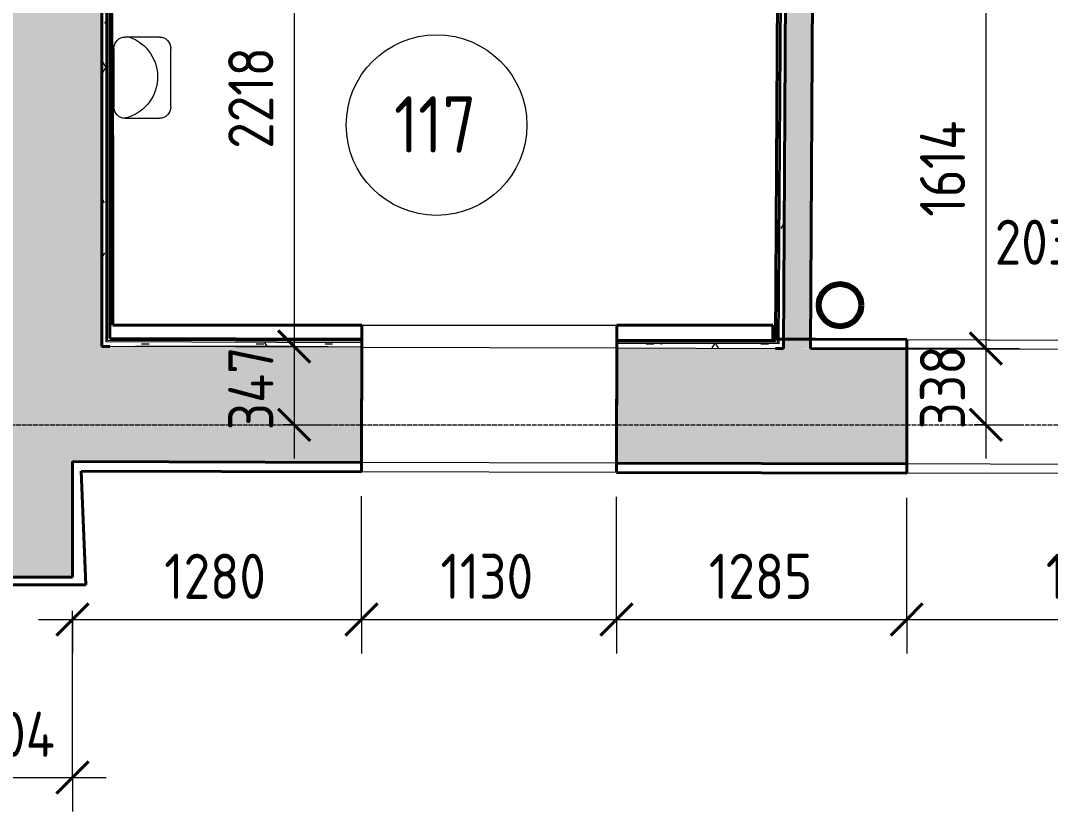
# Model space of a CAD drawing. Header units: millimetres. Extents: x -11886 to 68941, y -8130 to 45506.
# Drawn here: x 10946 to 15507, y 11544 to 15047 of the extents above; entities that cross this region are included whole.
import ezdxf

# ---------------------------------------------------------------- set-up
doc = ezdxf.new("R2010")
doc.units = ezdxf.units.MM
doc.linetypes.add('ADSK_Линия сетки', pattern=[25, 20, -2.5, 0, -2.5])
for name, color, linetype, lineweight in [('Аннотация', 7, 'Continuous', 9), ('Марки помещений', 7, 'Continuous', 20), ('Оси', 7, 'Continuous', 9), ('Размеры', 7, 'Continuous', 9), ('Размеры-100', 7, 'Continuous', 9), ('Стены', 7, 'Continuous', 18), ('Стены внутренние', 7, 'Continuous', 18), ('Стены штриховка', 7, 'Continuous', 18), ('стояки', 7, 'Continuous', 9)]:
    doc.layers.add(name, color=color, linetype=linetype, lineweight=lineweight)
for name, color, linetype, lineweight, true_color in [('планы со стояками отопление_dwg', 7, 'Continuous', 9, 0x767676), ('Стены разрез', 7, 'Continuous', 40, 0xbb5389), ('ТХ', 5, 'Continuous', 9, 0x0000ff), ('ТХ 1 этаж_dwg', 7, 'Continuous', 9, 0x767676)]:
    doc.layers.add(name, color=color, linetype=linetype, lineweight=lineweight, true_color=true_color)
doc.styles.add('GOST Common_1', font='GOST_Common.ttf', dxfattribs={"width": 0.9, "height": 200})
doc.styles.add('GOST Common_2', font='GOST_Common.ttf', dxfattribs={"width": 0.9, "height": 250})
doc.dimstyles.new('ADSK_Основной_2_мм_Округление_до_1_мм', dxfattribs={"dimscale": 304.8, "dimtxt": 201.142999, "dimasz": 0.463911, "dimexe": 0.492126, "dimexo": 0.492126, "dimgap": 0.098425, "dimtad": 1, "dimdec": 0, "dimdsep": 46, "dimtxsty": 'GOST Common_1', "dimblk1": 'OBLIQUE', "dimblk2": 'OBLIQUE', "dimsah": 1, "dimcen": 0.09, "dimdle": 0.492126, "dimazin": 2, "dimtfac": 1, "dimtdec": 4, "dimtix": 1, "dimtmove": 0, "dimatfit": 3, "dimfxl": 1, "dimtvp": 1, "dimtolj": 1, "dimtzin": 0, "dimlwd": 20, "dimlwe": 20, "dimarcsym": 2})
pattern_1 = [(0, (0, 0), (406.4, 101.6), [33.528, -271.272, 33.528, -271.272, -1625.6]), (0, (0, 0), (406.4, 101.6), [-609.6, 33.528, -576.072, 33.528, -271.272, -711.2]), (0, (0, 0), (406.4, 101.6), [-1524, 33.528, -169.672, 33.528, -474.472]), (120, (152.4, 50.8), (-291.1882, 301.1527), [33.528, -271.272, 33.528, -271.272, -1625.6]), (120, (152.4, 50.8), (-291.1882, 301.1527), [-609.6, 33.528, -576.072, 33.528, -271.272, -711.2]), (120, (152.4, 50.8), (-291.1882, 301.1527), [-1524, 33.528, -169.672, 33.528, -474.472]), (240, (203.2, 254), (-115.2118, -402.7527), [33.528, -271.272, 33.528, -271.272, -1625.6]), (240, (203.2, 254), (-115.2118, -402.7527), [-609.6, 33.528, -576.072, 33.528, -271.272, -711.2]), (240, (203.2, 254), (-115.2118, -402.7527), [-1524, 33.528, -169.672, 33.528, -474.472])]

# ---------------------------------------------------------------- blocks, each defined once
blk = doc.blocks.new('Существующие стены 1 эт - Существующие стены 1 эт-653793-01 План 1-го этажа кладочный')
at = {"layer": 'Стены', "color": 243, "true_color": 0xbb5389}
for p, q in [((11346.8, 15794), (11351.5, 14711.2)), ((11351.5, 14711.2), (11354.7, 14482.4)), ((11354.7, 14482.4), (11354.7, 13698.2)), ((11354.7, 13698.2), (14277.5, 13698.2)), ((12456.9, 13698.2), (12456.7, 13635.3)), ((12456.9, 13698.2), (13586.9, 13698.2)), ((13586.7, 13632), (13586.9, 13698.2)), ((14277.5, 13698.2), (14277.5, 13636.3)), ((14277.5, 13636.3), (14289.3, 13636.3)), ((14444.3, 13636.3), (14466.3, 13636.3)), ((14466.3, 13636.3), (16751, 13625.9)), ((14870.1, 13634.5), (16570.1, 13626.7)), ((14870.1, 13634.5), (14870.1, 13593.4)), ((12455.2, 13090.3), (12455, 13047.8)), ((13585, 13045.3), (12455, 13047.8)), ((13585, 13045.3), (13585.2, 13087.1)), ((14870.1, 13083.4), (14870.1, 13042.4)), ((16570.1, 13038.7), (14870.1, 13042.4))]:
    blk.add_line(p, q, dxfattribs=at)
at = {"layer": 'Стены разрез'}
for p, q in [((11351.5, 14711.2), (11338.9, 17656.9)), ((11354.7, 14482.4), (11351.5, 14711.2)), ((11354.7, 13698.2), (11354.7, 14482.4)), ((12456.9, 13698.2), (11354.7, 13698.2)), ((12455, 13047.8), (12456.9, 13698.2)), ((13585, 13045.3), (13586.9, 13698.2)), ((14277.5, 13698.2), (13586.9, 13698.2)), ((14277.5, 13636.3), (14277.5, 13698.2)), ((14466.3, 13636.3), (14277.5, 13636.3)), ((14870.1, 13634.5), (14466.3, 13636.3)), ((14870.1, 13042.4), (14870.1, 13634.5)), ((11234.1, 12547.3), (11213.5, 13050.6)), ((11213.5, 13050.6), (12455, 13047.8)), ((14870.1, 13042.4), (13585, 13045.3)), ((10671.8, 12548), (11234.1, 12547.3))]:
    blk.add_line(p, q, dxfattribs=at)
blk = doc.blocks.new('планы со стояками отопление_dwg-1484427-01 План 1-го этажа кладочный')
at = {"layer": 'стояки', "color": 40, "lineweight": 80, "true_color": 0xffbf00}
blk.add_circle((186970.3, 169863.6), 93.9, dxfattribs=at)
blk = doc.blocks.new('ТХ 1 этаж_dwg_Электросушитель-2118427-01 План 1-го этажа кладочный')
at = {"layer": 'ТХ', "color": 253, "true_color": 0xa0a0a0}
for p, q in [((14845.2, 10699.4), (15105, 10699.4)), ((14795.2, 10496.6), (14795.2, 10649.4)), ((15155, 10649.4), (15155, 10496.6)), ((15105, 10446.6), (14845.2, 10446.6))]:
    blk.add_line(p, q, dxfattribs=at)
for centre, radius, start, end in [((14845.2, 10649.4), 50, 90, 180), ((15105, 10649.4), 50, 0, 90), ((14978.3, 10452.8), 187.6, 19.6167, 167.3478), ((14845.2, 10496.6), 50, 180, 270), ((15105, 10496.6), 50, 270, 360)]:
    blk.add_arc(centre, radius, start, end, dxfattribs=at)
blk = doc.blocks.new('ТХ 1 этаж_dwg-2084881-01 План 1-го этажа кладочный')
at = {"extrusion": (0, 0, -1), "zscale": -1, "rotation": 90.00000000000001}
blk.add_blockref('ТХ 1 этаж_dwg_Электросушитель-2118427-01 План 1-го этажа кладочный', (-118913, -71053.8), dxfattribs=at)
blk = doc.blocks.new('ADSK_Марка_Помещение_ОдноЗначение - Номер-247393-01 План 1-го этажа кладочный')
at = {"layer": 'Марки помещений'}
blk.add_circle((0, 0), 4, dxfattribs=at)
blk = doc.blocks.new('DIMBLOCK207-01 План 1-го этажа кладочный')
at = {"layer": 'Размеры-100', "lineweight": 20, "transparency": 16777216}
for p, q in [((10671.7, 11694.1), (10671.7, 12430.5)), ((11175.2, 11694.1), (11175.2, 12432)), ((10671.7, 11694.1), (11325.2, 11694.1)), ((10671.7, 11694.1), (10671.7, 11544.1)), ((11175.2, 11694.1), (11175.2, 11544.1))]:
    blk.add_line(p, q, dxfattribs=at)
at = {"layer": 'Размеры-100', "lineweight": 40, "transparency": 16777216}
for p, q in [((10671.7, 11694.1), (10742.4, 11764.8)), ((11175.2, 11694.1), (11245.9, 11764.8)), ((10671.7, 11694.1), (10601, 11623.4)), ((11175.2, 11694.1), (11104.5, 11623.4))]:
    blk.add_line(p, q, dxfattribs=at)
at = {"layer": 'Размеры-100', "color": 0, "lineweight": 20, "transparency": 16777216, "insert": (10725.7, 11985.5), "char_height": 200, "width": 474.561, "attachment_point": 1, "line_spacing_factor": 1.022761, "style": 'GOST Common_1'}
blk.add_mtext('504', dxfattribs=at)
blk = doc.blocks.new('_Oblique')
at = {"color": 0, "linetype": 'ByBlock', "lineweight": -2}
blk.add_line((-0.5, -0.5), (0.5, 0.5), dxfattribs=at)
blk = doc.blocks.new('DIMBLOCK237-01 План 1-го этажа кладочный')
at = {"layer": 'Размеры-100', "lineweight": 20, "transparency": 16777216}
for p, q in [((12455.2, 12394.1), (12455.2, 12940.3)), ((11175.2, 12394.1), (11175.2, 12432)), ((11025.2, 12394.1), (12455.2, 12394.1)), ((11175.2, 12394.1), (11175.2, 12244.1)), ((12455.2, 12394.1), (12455.2, 12244.1))]:
    blk.add_line(p, q, dxfattribs=at)
at = {"layer": 'Размеры-100', "lineweight": 40, "transparency": 16777216}
for p, q in [((11175.2, 12394.1), (11245.9, 12464.8)), ((12455.2, 12394.1), (12525.9, 12464.8)), ((11175.2, 12394.1), (11104.5, 12323.4)), ((12455.2, 12394.1), (12384.5, 12323.4))]:
    blk.add_line(p, q, dxfattribs=at)
at = {"layer": 'Размеры-100', "color": 0, "lineweight": 20, "transparency": 16777216, "insert": (11581.7, 12685.5), "char_height": 200, "width": 560.473, "attachment_point": 1, "line_spacing_factor": 1.022761, "style": 'GOST Common_1'}
blk.add_mtext('1280', dxfattribs=at)
blk = doc.blocks.new('DIMBLOCK238-01 План 1-го этажа кладочный')
at = {"layer": 'Размеры-100', "lineweight": 20, "transparency": 16777216}
for p, q in [((12455.2, 12394.1), (12455.2, 12940.3)), ((13585.2, 12394.1), (13585.2, 12937.1)), ((12455.2, 12394.1), (13585.2, 12394.1)), ((12455.2, 12394.1), (12455.2, 12244.1)), ((13585.2, 12394.1), (13585.2, 12244.1))]:
    blk.add_line(p, q, dxfattribs=at)
at = {"layer": 'Размеры-100', "lineweight": 40, "transparency": 16777216}
for p, q in [((12455.2, 12394.1), (12525.9, 12464.8)), ((13585.2, 12394.1), (13655.9, 12464.8)), ((12455.2, 12394.1), (12384.5, 12323.4)), ((13585.2, 12394.1), (13514.5, 12323.4))]:
    blk.add_line(p, q, dxfattribs=at)
at = {"layer": 'Размеры-100', "color": 0, "lineweight": 20, "transparency": 16777216, "insert": (12805.4, 12685.5), "char_height": 200, "width": 515.472, "attachment_point": 1, "line_spacing_factor": 1.022761, "style": 'GOST Common_1'}
blk.add_mtext('1130', dxfattribs=at)
blk = doc.blocks.new('DIMBLOCK239-01 План 1-го этажа кладочный')
at = {"layer": 'Размеры-100', "lineweight": 20, "transparency": 16777216}
for p, q in [((13585.2, 12394.1), (13585.2, 12937.1)), ((14870.1, 12394.1), (14870.1, 12933.4)), ((13585.2, 12394.1), (14870.1, 12394.1)), ((13585.2, 12394.1), (13585.2, 12244.1)), ((14870.1, 12394.1), (14870.1, 12244.1))]:
    blk.add_line(p, q, dxfattribs=at)
at = {"layer": 'Размеры-100', "lineweight": 40, "transparency": 16777216}
for p, q in [((13585.2, 12394.1), (13655.9, 12464.8)), ((14870.1, 12394.1), (14940.8, 12464.8)), ((13585.2, 12394.1), (13514.5, 12323.4)), ((14870.1, 12394.1), (14799.4, 12323.4))]:
    blk.add_line(p, q, dxfattribs=at)
at = {"layer": 'Размеры-100', "color": 0, "lineweight": 20, "transparency": 16777216, "insert": (13994.1, 12685.5), "char_height": 200, "width": 560.473, "attachment_point": 1, "line_spacing_factor": 1.022761, "style": 'GOST Common_1'}
blk.add_mtext('1285', dxfattribs=at)
blk = doc.blocks.new('DIMBLOCK240-01 План 1-го этажа кладочный')
at = {"layer": 'Размеры-100', "lineweight": 20, "transparency": 16777216}
for p, q in [((14870.1, 12394.1), (14870.1, 12933.4)), ((16570.1, 12394.1), (16570.1, 12928.5)), ((14870.1, 12394.1), (16570.1, 12394.1)), ((14870.1, 12394.1), (14870.1, 12244.1)), ((16570.1, 12394.1), (16570.1, 12244.1))]:
    blk.add_line(p, q, dxfattribs=at)
at = {"layer": 'Размеры-100', "lineweight": 40, "transparency": 16777216}
for p, q in [((14870.1, 12394.1), (14940.8, 12464.8)), ((16570.1, 12394.1), (16640.8, 12464.8)), ((14870.1, 12394.1), (14799.4, 12323.4)), ((16570.1, 12394.1), (16499.4, 12323.4))]:
    blk.add_line(p, q, dxfattribs=at)
at = {"layer": 'Размеры-100', "color": 0, "lineweight": 20, "transparency": 16777216, "insert": (15486.5, 12685.5), "char_height": 200, "width": 560.473, "attachment_point": 1, "line_spacing_factor": 1.022761, "style": 'GOST Common_1'}
blk.add_mtext('1700', dxfattribs=at)
blk = doc.blocks.new('DIMBLOCK245-01 План 1-го этажа кладочный')
at = {"layer": 'Размеры-100', "lineweight": 40, "transparency": 16777216}
for p, q in [((12156.7, 15822), (12086, 15892.7)), ((12156.7, 15822), (12227.4, 15751.3)), ((12156.7, 13603.6), (12086, 13674.3)), ((12156.7, 13603.6), (12227.4, 13532.9))]:
    blk.add_line(p, q, dxfattribs=at)
at = {"layer": 'Размеры-100', "lineweight": 20, "transparency": 16777216}
for p, q in [((12156.7, 15822), (11801.8, 15822)), ((12156.7, 15822), (12156.7, 13603.6)), ((12156.7, 15822), (12306.7, 15822)), ((12156.7, 13603.6), (11455.2, 13603.6)), ((12156.7, 13603.6), (12306.7, 13603.6))]:
    blk.add_line(p, q, dxfattribs=at)
at = {"layer": 'Размеры-100', "color": 0, "lineweight": 20, "transparency": 16777216, "insert": (11865.3, 14479.3), "char_height": 200, "width": 560.473, "attachment_point": 1, "rotation": 90, "line_spacing_factor": 1.022761, "style": 'GOST Common_1'}
blk.add_mtext('2218', dxfattribs=at)
blk = doc.blocks.new('DIMBLOCK246-01 План 1-го этажа кладочный')
at = {"layer": 'Размеры-100', "lineweight": 40, "transparency": 16777216}
for p, q in [((12156.7, 13603.6), (12086, 13674.3)), ((12156.7, 13603.6), (12227.4, 13532.9)), ((12156.7, 13256.8), (12086, 13327.5)), ((12156.7, 13256.8), (12227.4, 13186.1))]:
    blk.add_line(p, q, dxfattribs=at)
at = {"layer": 'Размеры-100', "lineweight": 20, "transparency": 16777216}
for p, q in [((12156.7, 13603.6), (11455.2, 13603.6)), ((12156.7, 13603.6), (12156.7, 13106.8)), ((12156.7, 13603.6), (12306.7, 13603.6)), ((12156.7, 13256.8), (12106.6, 13256.8)), ((12156.7, 13256.8), (12306.7, 13256.8))]:
    blk.add_line(p, q, dxfattribs=at)
at = {"layer": 'Размеры-100', "color": 0, "lineweight": 20, "transparency": 16777216, "insert": (11865.3, 13232.5), "char_height": 200, "width": 474.561, "attachment_point": 1, "rotation": 90, "line_spacing_factor": 1.022761, "style": 'GOST Common_1'}
blk.add_mtext('347', dxfattribs=at)
blk = doc.blocks.new('DIMBLOCK256-01 План 1-го этажа кладочный')
at = {"layer": 'Размеры-100', "lineweight": 40, "transparency": 16777216}
for p, q in [((15220.3, 15208.5), (15149.6, 15279.2)), ((15220.3, 15208.5), (15291, 15137.8)), ((15220.3, 13594.6), (15149.6, 13665.3)), ((15220.3, 13594.6), (15291, 13523.9))]:
    blk.add_line(p, q, dxfattribs=at)
at = {"layer": 'Размеры-100', "lineweight": 20, "transparency": 16777216}
for p, q in [((15220.3, 15208.5), (14603.9, 15208.5)), ((15220.3, 15208.5), (15220.3, 13594.6)), ((15220.3, 15208.5), (15370.3, 15208.5)), ((15220.3, 13594.6), (14594, 13594.6)), ((15220.3, 13594.6), (15370.3, 13594.6))]:
    blk.add_line(p, q, dxfattribs=at)
at = {"layer": 'Размеры-100', "color": 0, "lineweight": 20, "transparency": 16777216, "insert": (14928.9, 14178.2), "char_height": 200, "width": 535.927, "attachment_point": 1, "rotation": 90, "line_spacing_factor": 1.022761, "style": 'GOST Common_1'}
blk.add_mtext('1614', dxfattribs=at)
blk = doc.blocks.new('DIMBLOCK257-01 План 1-го этажа кладочный')
at = {"layer": 'Размеры-100', "lineweight": 40, "transparency": 16777216}
for p, q in [((15220.3, 13594.6), (15149.6, 13665.3)), ((15220.3, 13594.6), (15291, 13523.9)), ((15220.3, 13256.8), (15149.6, 13327.5)), ((15220.3, 13256.8), (15291, 13186.1))]:
    blk.add_line(p, q, dxfattribs=at)
at = {"layer": 'Размеры-100', "lineweight": 20, "transparency": 16777216}
for p, q in [((15220.3, 13594.6), (14594, 13594.6)), ((15220.3, 13594.6), (15220.3, 13106.8)), ((15220.3, 13594.6), (15370.3, 13594.6)), ((15220.3, 13256.8), (15170.3, 13256.8)), ((15220.3, 13256.8), (15370.3, 13256.8))]:
    blk.add_line(p, q, dxfattribs=at)
at = {"layer": 'Размеры-100', "color": 0, "lineweight": 20, "transparency": 16777216, "insert": (14928.9, 13236.5), "char_height": 200, "width": 454.106, "attachment_point": 1, "rotation": 90, "line_spacing_factor": 1.022761, "style": 'GOST Common_1'}
blk.add_mtext('338', dxfattribs=at)

msp = doc.modelspace()

# ---------------------------------------------------------------- hatches: boundary and pattern name
at = {"layer": 'Стены внутренние', "true_color": 0xc0c0c0}
for points in [[(10852.5, 13095.1), (11305.2, 13095.1), (11305.2, 20408.6), (10795.2, 20408.6), (10795.2, 13095.1), (10807.3, 13095.1)], [(10795.2, 12580.9), (11175.2, 12582), (11175.2, 13095.1), (10795.2, 13094), (10795.2, 12582)]]:
    msp.add_hatch(color=9, dxfattribs=at).paths.add_polyline_path(points)
h = msp.add_hatch(color=9, dxfattribs=at)
h.paths.add_polyline_path([(14444, 13594.6), (14453.9, 15208.5), (14333.9, 15208.5), (14324, 13594.9), (14423.8, 13594.6)])
h.paths.add_polyline_path([(14458.9, 16023.5), (14462.1, 16554.2), (14342.1, 16554.2), (14338.9, 16024.3), (14423.8, 16023.7)])
h.paths.add_polyline_path([(14467.8, 17487.2), (14469.1, 17688.9), (14349.1, 17690.1), (14347.8, 17487.9), (14458.9, 17487.3)])
at = {"layer": 'Стены внутренние', "lineweight": 9}
h = msp.add_hatch(dxfattribs=at)
h.set_pattern_fill('FP_2', color=256, style=0, pattern_type=2)
h.set_pattern_definition(pattern_1)
h.paths.add_polyline_path([(11325.2, 13603.6), (11325.2, 15822), (11305.2, 15822), (11305.2, 13603.6)])
h = msp.add_hatch(dxfattribs=at)
h.set_pattern_fill('FP_2', color=256, style=0, pattern_type=2)
h.set_pattern_definition(pattern_1)
h.paths.add_polyline_path([(14324, 13594.9), (14324.3, 13636.3), (14337.5, 15822), (14317.6, 15822), (14304.1, 13595), (14318.7, 13594.9)])
at = {"layer": 'Стены внутренние', "true_color": 0xc0c0c0}
h = msp.add_hatch(color=9, dxfattribs=at)
h.paths.add_polyline_path([(14383.8, 13084.8), (14385.2, 13594.8), (13586.6, 13597), (13585.2, 13087.1), (14303.4, 13085)])
h.paths.add_polyline_path([(12455.2, 13090.3), (12456.6, 13600.3), (11305.2, 13603.5), (11305.2, 13095.1), (11175.2, 13094), (12455, 13090.3)])
at = {"layer": 'Стены внутренние', "lineweight": 9}
h = msp.add_hatch(dxfattribs=at)
h.set_pattern_fill('FP_2', color=256, style=0, pattern_type=2)
h.set_pattern_definition(pattern_1)
h.paths.add_polyline_path([(14289.1, 13615), (13586.7, 13617), (13586.9, 13597), (14289, 13595)])
h.paths.add_polyline_path([(14304, 13595), (14303.4, 13615), (14289.1, 13615), (14289.1, 13595), (14303.4, 13595)])
h.paths.add_polyline_path([(12456.6, 13600.3), (12456.6, 13620.3), (11325.2, 13623.5), (11325.2, 13603.6), (12455.2, 13600.3)])
at = {"layer": 'Стены внутренние', "true_color": 0xc0c0c0}
h = msp.add_hatch(color=9, dxfattribs=at)
h.paths.add_polyline_path([(16803.7, 13077.8), (16805.2, 13587.8), (16570.1, 13587.9), (16570.1, 13078.5), (16720.3, 13078)])
h.paths.add_polyline_path([(14870.1, 13083.4), (14870.1, 13593.4), (14385.2, 13594.6), (14383.8, 13084.8), (14842.2, 13083.4)])

# ---------------------------------------------------------------- linework, layer by layer
at = {"layer": 'Оси', "linetype": 'ADSK_Линия сетки'}
msp.add_line((-11086.2, 13256.8), (57141.7, 13256.8), dxfattribs=at)
at = {"layer": 'Стены внутренние', "lineweight": 40}
for p, q in [((14444, 13594.6), (14462.1, 16554.2)), ((14324, 13594.9), (14340.1, 16232)), ((11305.2, 15794), (11305.2, 13603.6)), ((11340.2, 13638.5), (11340.2, 15794)), ((14302.5, 15794), (14289.2, 13630)), ((12456.7, 13635.3), (11340.2, 13638.5)), ((11305.2, 13603.6), (11340.2, 13603.5)), ((12455.2, 13090.3), (12456.7, 13635.3)), ((13586.6, 13597), (13585.2, 13087.1)), ((13586.7, 13632), (13586.6, 13597)), ((14289.2, 13630), (13586.7, 13632)), ((14324, 13594.9), (14289, 13595)), ((14870.1, 13593.4), (14444, 13594.6)), ((14870.1, 13083.4), (14870.1, 13593.4)), ((11175.2, 12582), (11175.2, 13094)), ((11175.2, 13094), (12455.2, 13090.3)), ((13585.2, 13087.1), (14870.1, 13083.4)), ((10671.7, 12580.5), (11175.2, 12582))]:
    msp.add_line(p, q, dxfattribs=at)
at = {"layer": 'Стены внутренние'}
for p, q in [((12456.6, 13600.3), (11340.2, 13603.5)), ((12456.6, 13600.3), (13586.6, 13597)), ((14870.1, 13593.4), (16570.1, 13588.5)), ((13585.2, 13087.1), (12455.2, 13090.3)), ((16570.1, 13078.5), (14870.1, 13083.4))]:
    msp.add_line(p, q, dxfattribs=at)
at = {"layer": 'Стены штриховка'}
for p, q in [((11325.2, 13623.6), (11325.2, 15822)), ((11331.2, 13629.5), (11331.2, 15803)), ((14311.5, 15803), (14298.2, 13621)), ((14317.6, 15822), (14304.1, 13615)), ((12456.7, 13620.3), (11325.2, 13623.6)), ((12456.7, 13626.3), (11331.2, 13629.5)), ((13586.6, 13597), (14289, 13595)), ((14298.2, 13621), (13586.7, 13623)), ((14304.1, 13615), (13586.7, 13617))]:
    msp.add_line(p, q, dxfattribs=at)

# ---------------------------------------------------------------- block references
at = {"layer": 'Марки помещений', "xscale": 99.99999999999993, "yscale": 99.99999999999993, "zscale": 99.99999999999993}
msp.add_blockref('ADSK_Марка_Помещение_ОдноЗначение - Номер-247393-01 План 1-го этажа кладочный', (12787.8, 14584.2), dxfattribs=at)
at = {"layer": 'планы со стояками отопление_dwg', "color": 6, "true_color": 0xff00ff}
msp.add_blockref('планы со стояками отопление_dwg-1484427-01 План 1-го этажа кладочный', (-172395.5, -156077), dxfattribs=at)
at = {"layer": 'Стены разрез'}
msp.add_blockref('Существующие стены 1 эт - Существующие стены 1 эт-653793-01 План 1-го этажа кладочный', (0, 0), dxfattribs=at)
at = {"layer": 'ТХ 1 этаж_dwg', "color": 253, "true_color": 0xa0a0a0}
msp.add_blockref('ТХ 1 этаж_dwg-2084881-01 План 1-го этажа кладочный', (-118001.2, 70872.8), dxfattribs=at)

# ---------------------------------------------------------------- texts
at = {"layer": 'Аннотация', "insert": (15260.2, 14165.3), "char_height": 200, "width": 786.455, "attachment_point": 1, "style": 'GOST Common_1'}
msp.add_mtext('2037h', dxfattribs=at)
at = {"layer": 'Марки помещений', "lineweight": 9, "insert": (12599.3, 14711.9), "char_height": 250, "width": 468.987, "attachment_point": 1, "style": 'GOST Common_2'}
msp.add_mtext('117', dxfattribs=at)

# ---------------------------------------------------------------- dimensions: what is measured, and where the dimension line sits
at = {"layer": 'Размеры', "lineweight": 20}
for base, p1, p2, override, picture, middle in [((12156.7, 13603.6), (11651.8, 15822), (11305.2, 13603.6), {"dimpost": '<>', "dimfxl": 2245.268633}, 'DIMBLOCK245-01 План 1-го этажа кладочный', (12026.7, 14712.8)), ((15220.3, 13594.6), (14453.9, 15208.5), (14444, 13594.6), {"dimpost": '<>', "dimfxl": 1613.938208}, 'DIMBLOCK256-01 План 1-го этажа кладочный', (15090.3, 14401.5)), ((12156.7, 13256.8), (11305.2, 13603.6), (12256.6, 13256.8), {"dimpost": '<>', "dimfxl": 1012.649374}, 'DIMBLOCK246-01 План 1-го этажа кладочный', (12026.7, 13430.2)), ((15220.3, 13256.8), (14444, 13594.6), (15320.3, 13256.8), {"dimpost": '<>', "dimfxl": 939.110078}, 'DIMBLOCK257-01 План 1-го этажа кладочный', (15090.3, 13425.7))]:
    dim = msp.add_linear_dim(base=base, p1=p1, p2=p2, angle=90, dimstyle='ADSK_Основной_2_мм_Округление_до_1_мм', override=override, dxfattribs=at)
    dim.commit()
    dim.dimension.update_dxf_attribs({"geometry": picture, "text_midpoint": middle})
for base, p1, p2, override, picture, middle in [((12455.2, 12394.1), (11175.2, 12582), (12455.2, 13090.3), {"dimpost": '<>', "dimfxl": 1377.156937}, 'DIMBLOCK237-01 План 1-го этажа кладочный', (11815.2, 12524.1)), ((13585.2, 12394.1), (12455.2, 13090.3), (13585.2, 13087.1), {"dimpost": '<>', "dimfxl": 1130}, 'DIMBLOCK238-01 План 1-го этажа кладочный', (13020.2, 12524.1)), ((14870.1, 12394.1), (13585.2, 13087.1), (14870.1, 13083.4), {"dimpost": '<>', "dimfxl": 1284.917634}, 'DIMBLOCK239-01 План 1-го этажа кладочный', (14227.6, 12524.1)), ((16570.1, 12394.1), (14870.1, 13083.4), (16570.1, 13078.5), {"dimpost": '<>', "dimfxl": 1700.007044}, 'DIMBLOCK240-01 План 1-го этажа кладочный', (15720.1, 12524.1)), ((11175.2361, 11694.1144), (10671.6871, 12580.4929), (11175.2361, 12582.0257), {"dimpost": '<>', "dimfxl": 503.55134}, 'DIMBLOCK207-01 План 1-го этажа кладочный', (10923.4616, 11824.1144))]:
    dim = msp.add_linear_dim(base=base, p1=p1, p2=p2, dimstyle='ADSK_Основной_2_мм_Округление_до_1_мм', override=override, dxfattribs=at)
    dim.commit()
    dim.dimension.update_dxf_attribs({"geometry": picture, "text_midpoint": middle})

doc.saveas('drawing.dxf')
